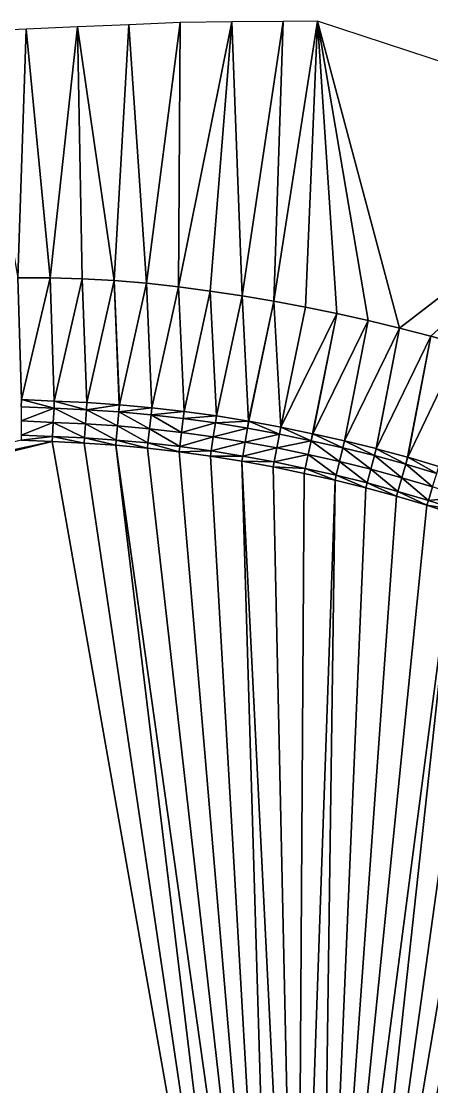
# Model space of a CAD drawing. Header units: metres. Extents: x 159042 to 159214, y 174724 to 174807.
# Drawn here: x 159153.86 to 159169.81, y 174765.16 to 174806.59 of the extents above; entities that cross this region are included whole.
import ezdxf

# ---------------------------------------------------------------- set-up
doc = ezdxf.new("R2010")
doc.units = ezdxf.units.M
doc.layers.add('_AFGEWERKT TEST', color=7, linetype='Continuous')

msp = doc.modelspace()

# ---------------------------------------------------------------- linework, layer by layer
at = {"layer": '_AFGEWERKT TEST', "color": 3, "true_color": 0x00ff00}
for points in [[(159162.039, 174806.569, 46.656), (159160.04, 174806.541, 46.652), (159159.964, 174796.264, 46.551)], [(159161.202, 174796.092, 46.552), (159162.039, 174806.569, 46.656), (159159.964, 174796.264, 46.551)], [(159162.039, 174806.569, 46.656), (159161.202, 174796.092, 46.552), (159162.438, 174795.909, 46.553)], [(159164.039, 174806.581, 46.661), (159162.039, 174806.569, 46.656), (159162.438, 174795.909, 46.553)], [(159163.671, 174795.704, 46.554), (159164.039, 174806.581, 46.661), (159162.438, 174795.909, 46.553)], [(159165.367, 174806.589, 46.664), (159164.039, 174806.581, 46.661), (159163.671, 174795.704, 46.554)], [(159164.9, 174795.477, 46.555), (159165.367, 174806.589, 46.664), (159163.671, 174795.704, 46.554)], [(159166.125, 174795.227, 46.555), (159165.367, 174806.589, 46.664), (159164.9, 174795.477, 46.555)], [(159178.467, 174802.287, 46.663), (159165.367, 174806.589, 46.664), (159168.559, 174794.661, 46.556)], [(159168.559, 174794.661, 46.556), (159165.367, 174806.589, 46.664), (159167.345, 174794.955, 46.556)], [(159165.367, 174806.589, 46.664), (159166.125, 174795.227, 46.555), (159167.345, 174794.955, 46.556)], [(159154.045, 174806.284, 46.641), (159152.047, 174806.198, 46.638), (159153.729, 174796.614, 46.544)], [(159154.978, 174796.613, 46.545), (159154.045, 174806.284, 46.641), (159153.729, 174796.614, 46.544)], [(159156.043, 174806.369, 46.644), (159154.045, 174806.284, 46.641), (159154.978, 174796.613, 46.545)], [(159156.228, 174796.577, 46.547), (159156.043, 174806.369, 46.644), (159154.978, 174796.613, 46.545)], [(159158.041, 174806.455, 46.648), (159156.043, 174806.369, 46.644), (159157.476, 174796.507, 46.548)], [(159156.043, 174806.369, 46.644), (159156.228, 174796.577, 46.547), (159157.476, 174796.507, 46.548)], [(159158.721, 174796.403, 46.55), (159158.041, 174806.455, 46.648), (159157.476, 174796.507, 46.548)], [(159160.04, 174806.541, 46.652), (159158.041, 174806.455, 46.648), (159158.721, 174796.403, 46.55)], [(159159.964, 174796.264, 46.551), (159160.04, 174806.541, 46.652), (159158.721, 174796.403, 46.55)], [(159169.769, 174794.345, 46.556), (159178.467, 174802.287, 46.663), (159168.559, 174794.661, 46.556)], [(159170.972, 174794.007, 46.557), (159178.467, 174802.287, 46.663), (159169.769, 174794.345, 46.556)], [(159153.869, 174791.876, 46.526), (159154.978, 174796.613, 46.545), (159153.729, 174796.614, 46.544)], [(159153.854, 174791.876, 46.526), (159153.869, 174791.876, 46.526), (159153.729, 174796.614, 46.544)], [(159153.869, 174791.876, 46.526), (159155.145, 174791.819, 46.527), (159154.978, 174796.613, 46.545)], [(159155.145, 174791.819, 46.527), (159156.228, 174796.577, 46.547), (159154.978, 174796.613, 46.545)], [(159155.145, 174791.819, 46.527), (159155.145, 174791.819, 46.527), (159154.978, 174796.613, 46.545)], [(159156.404, 174791.762, 46.529), (159156.228, 174796.577, 46.547), (159155.145, 174791.819, 46.527)], [(159156.228, 174796.577, 46.547), (159156.41, 174791.762, 46.529), (159157.476, 174796.507, 46.548)], [(159156.41, 174791.762, 46.529), (159156.228, 174796.577, 46.547), (159156.404, 174791.762, 46.529)], [(159156.41, 174791.762, 46.529), (159157.667, 174791.676, 46.53), (159157.476, 174796.507, 46.548)], [(159157.667, 174791.676, 46.53), (159157.673, 174791.675, 46.53), (159157.476, 174796.507, 46.548)], [(159157.673, 174791.675, 46.53), (159158.721, 174796.403, 46.55), (159157.476, 174796.507, 46.548)], [(159157.673, 174791.675, 46.53), (159158.927, 174791.56, 46.532), (159158.721, 174796.403, 46.55)], [(159158.927, 174791.56, 46.532), (159159.964, 174796.264, 46.551), (159158.721, 174796.403, 46.55)], [(159158.927, 174791.56, 46.532), (159158.934, 174791.56, 46.532), (159159.964, 174796.264, 46.551)], [(159158.934, 174791.56, 46.532), (159160.185, 174791.416, 46.533), (159159.964, 174796.264, 46.551)], [(159160.185, 174791.416, 46.533), (159161.202, 174796.092, 46.552), (159159.964, 174796.264, 46.551)], [(159160.191, 174791.415, 46.533), (159161.202, 174796.092, 46.552), (159160.185, 174791.416, 46.533)], [(159161.441, 174791.242, 46.534), (159161.202, 174796.092, 46.552), (159160.191, 174791.415, 46.533)], [(159161.202, 174796.092, 46.552), (159161.441, 174791.242, 46.534), (159162.438, 174795.909, 46.553)], [(159161.441, 174791.242, 46.534), (159161.448, 174791.241, 46.534), (159162.438, 174795.909, 46.553)], [(159161.448, 174791.241, 46.534), (159162.693, 174791.039, 46.535), (159162.438, 174795.909, 46.553)], [(159162.693, 174791.039, 46.535), (159163.671, 174795.704, 46.554), (159162.438, 174795.909, 46.553)], [(159162.693, 174791.039, 46.535), (159162.699, 174791.038, 46.535), (159163.671, 174795.704, 46.554)], [(159162.699, 174791.038, 46.535), (159163.94, 174790.808, 46.537), (159163.671, 174795.704, 46.554)], [(159163.94, 174790.808, 46.537), (159164.9, 174795.477, 46.555), (159163.671, 174795.704, 46.554)], [(159163.94, 174790.808, 46.537), (159163.946, 174790.806, 46.537), (159164.9, 174795.477, 46.555)], [(159163.946, 174790.806, 46.537), (159166.125, 174795.227, 46.555), (159164.9, 174795.477, 46.555)], [(159165.182, 174790.548, 46.539), (159166.125, 174795.227, 46.555), (159163.946, 174790.806, 46.537)], [(159165.185, 174790.548, 46.539), (159166.125, 174795.227, 46.555), (159165.182, 174790.548, 46.539)], [(159166.125, 174795.227, 46.555), (159165.185, 174790.548, 46.539), (159167.345, 174794.955, 46.556)], [(159165.185, 174790.548, 46.539), (159166.417, 174790.273, 46.541), (159167.345, 174794.955, 46.556)], [(159166.417, 174790.273, 46.541), (159166.423, 174790.272, 46.541), (159167.345, 174794.955, 46.556)], [(159166.423, 174790.272, 46.541), (159168.559, 174794.661, 46.556), (159167.345, 174794.955, 46.556)], [(159166.423, 174790.272, 46.541), (159167.648, 174789.97, 46.544), (159168.559, 174794.661, 46.556)], [(159167.648, 174789.97, 46.544), (159167.654, 174789.968, 46.544), (159168.559, 174794.661, 46.556)], [(159167.654, 174789.968, 46.544), (159169.769, 174794.345, 46.556), (159168.559, 174794.661, 46.556)], [(159167.654, 174789.968, 46.544), (159168.872, 174789.637, 46.546), (159169.769, 174794.345, 46.556)], [(159168.872, 174789.637, 46.546), (159168.878, 174789.636, 46.546), (159169.769, 174794.345, 46.556)], [(159168.878, 174789.636, 46.546), (159170.972, 174794.007, 46.557), (159169.769, 174794.345, 46.556)], [(159170.088, 174789.277, 46.549), (159170.972, 174794.007, 46.557), (159168.878, 174789.636, 46.546)], [(159153.869, 174791.876, 46.526), (159153.854, 174791.876, 46.526), (159153.856, 174791.599, 46.249)], [(159155.133, 174791.542, 46.25), (159153.869, 174791.876, 46.526), (159153.856, 174791.599, 46.249)], [(159155.145, 174791.819, 46.527), (159153.869, 174791.876, 46.526), (159155.133, 174791.542, 46.25)], [(159155.145, 174791.819, 46.527), (159155.133, 174791.542, 46.25), (159156.391, 174791.485, 46.251)], [(159155.145, 174791.819, 46.527), (159155.145, 174791.819, 46.527), (159155.133, 174791.542, 46.25)], [(159156.404, 174791.762, 46.529), (159155.145, 174791.819, 46.527), (159156.391, 174791.485, 46.251)], [(159157.667, 174791.676, 46.53), (159156.41, 174791.762, 46.529), (159156.391, 174791.485, 46.251)], [(159156.41, 174791.762, 46.529), (159156.404, 174791.762, 46.529), (159156.391, 174791.485, 46.251)], [(159157.648, 174791.399, 46.253), (159157.667, 174791.676, 46.53), (159156.391, 174791.485, 46.251)], [(159157.673, 174791.675, 46.53), (159157.667, 174791.676, 46.53), (159157.648, 174791.399, 46.253)], [(159158.927, 174791.56, 46.532), (159157.673, 174791.675, 46.53), (159157.648, 174791.399, 46.253)], [(159153.854, 174791.049, 46.249), (159155.133, 174791.542, 46.25), (159153.856, 174791.599, 46.249)], [(159155.104, 174790.993, 46.25), (159155.133, 174791.542, 46.25), (159153.854, 174791.049, 46.249)], [(159155.133, 174791.542, 46.25), (159155.104, 174790.993, 46.25), (159156.352, 174790.936, 46.251)], [(159155.133, 174791.542, 46.25), (159156.352, 174790.936, 46.251), (159156.391, 174791.485, 46.251)], [(159156.352, 174790.936, 46.251), (159157.599, 174790.851, 46.253), (159156.391, 174791.485, 46.251)], [(159157.599, 174790.851, 46.253), (159157.648, 174791.399, 46.253), (159156.391, 174791.485, 46.251)], [(159157.599, 174790.851, 46.253), (159158.843, 174790.737, 46.255), (159157.648, 174791.399, 46.253)], [(159158.902, 174791.284, 46.255), (159158.927, 174791.56, 46.532), (159157.648, 174791.399, 46.253)], [(159158.843, 174790.737, 46.255), (159158.902, 174791.284, 46.255), (159157.648, 174791.399, 46.253)], [(159158.843, 174790.737, 46.255), (159160.084, 174790.595, 46.256), (159158.902, 174791.284, 46.255)], [(159160.185, 174791.416, 46.533), (159158.934, 174791.56, 46.532), (159158.902, 174791.284, 46.255)], [(159158.934, 174791.56, 46.532), (159158.927, 174791.56, 46.532), (159158.902, 174791.284, 46.255)], [(159160.153, 174791.141, 46.256), (159160.185, 174791.416, 46.533), (159158.902, 174791.284, 46.255)], [(159160.084, 174790.595, 46.256), (159160.153, 174791.141, 46.256), (159158.902, 174791.284, 46.255)], [(159160.191, 174791.415, 46.533), (159160.185, 174791.416, 46.533), (159160.153, 174791.141, 46.256)], [(159161.441, 174791.242, 46.534), (159160.191, 174791.415, 46.533), (159160.153, 174791.141, 46.256)], [(159161.441, 174791.242, 46.534), (159160.153, 174791.141, 46.256), (159161.403, 174790.968, 46.257)], [(159161.448, 174791.241, 46.534), (159161.441, 174791.242, 46.534), (159161.403, 174790.968, 46.257)], [(159162.693, 174791.039, 46.535), (159161.448, 174791.241, 46.534), (159161.403, 174790.968, 46.257)], [(159155.104, 174790.993, 46.25), (159153.854, 174791.049, 46.249), (159153.852, 174790.499, 46.249)], [(159155.075, 174790.444, 46.25), (159155.104, 174790.993, 46.25), (159153.852, 174790.499, 46.249)], [(159155.104, 174790.993, 46.25), (159155.075, 174790.444, 46.25), (159156.313, 174790.388, 46.251)], [(159156.352, 174790.936, 46.251), (159155.104, 174790.993, 46.25), (159156.313, 174790.388, 46.251)], [(159157.55, 174790.303, 46.253), (159156.352, 174790.936, 46.251), (159156.313, 174790.388, 46.251)], [(159157.599, 174790.851, 46.253), (159156.352, 174790.936, 46.251), (159157.55, 174790.303, 46.253)], [(159158.784, 174790.191, 46.255), (159157.599, 174790.851, 46.253), (159157.55, 174790.303, 46.253)], [(159158.843, 174790.737, 46.255), (159157.599, 174790.851, 46.253), (159158.784, 174790.191, 46.255)], [(159160.153, 174791.141, 46.256), (159160.084, 174790.595, 46.256), (159161.403, 174790.968, 46.257)], [(159160.084, 174790.595, 46.256), (159161.322, 174790.424, 46.257), (159161.403, 174790.968, 46.257)], [(159161.322, 174790.424, 46.257), (159162.649, 174790.766, 46.259), (159161.403, 174790.968, 46.257)], [(159162.649, 174790.766, 46.259), (159162.693, 174791.039, 46.535), (159161.403, 174790.968, 46.257)], [(159162.699, 174791.038, 46.535), (159162.693, 174791.039, 46.535), (159162.649, 174790.766, 46.259)], [(159163.89, 174790.536, 46.261), (159162.699, 174791.038, 46.535), (159162.649, 174790.766, 46.259)], [(159163.94, 174790.808, 46.537), (159162.699, 174791.038, 46.535), (159163.89, 174790.536, 46.261)], [(159153.851, 174790.299, 46.449), (159155.075, 174790.444, 46.25), (159153.852, 174790.499, 46.249)], [(159155.065, 174790.244, 46.45), (159155.075, 174790.444, 46.25), (159153.851, 174790.299, 46.449)], [(159155.075, 174790.444, 46.25), (159155.065, 174790.244, 46.45), (159156.299, 174790.188, 46.451)], [(159155.075, 174790.444, 46.25), (159156.299, 174790.188, 46.451), (159156.313, 174790.388, 46.251)], [(159160.015, 174790.049, 46.256), (159158.843, 174790.737, 46.255), (159158.784, 174790.191, 46.255)], [(159160.015, 174790.049, 46.256), (159160.084, 174790.595, 46.256), (159158.843, 174790.737, 46.255)], [(159160.084, 174790.595, 46.256), (159160.015, 174790.049, 46.256), (159161.322, 174790.424, 46.257)], [(159161.322, 174790.424, 46.257), (159160.015, 174790.049, 46.256), (159161.242, 174789.88, 46.257)], [(159162.556, 174790.224, 46.259), (159161.322, 174790.424, 46.257), (159161.242, 174789.88, 46.257)], [(159161.322, 174790.424, 46.257), (159162.556, 174790.224, 46.259), (159162.649, 174790.766, 46.259)], [(159162.556, 174790.224, 46.259), (159163.89, 174790.536, 46.261), (159162.649, 174790.766, 46.259)], [(159162.556, 174790.224, 46.259), (159163.785, 174789.996, 46.261), (159163.89, 174790.536, 46.261)], [(159163.785, 174789.996, 46.261), (159165.125, 174790.277, 46.262), (159163.89, 174790.536, 46.261)], [(159163.946, 174790.806, 46.537), (159163.94, 174790.808, 46.537), (159163.89, 174790.536, 46.261)], [(159165.125, 174790.277, 46.262), (159163.946, 174790.806, 46.537), (159163.89, 174790.536, 46.261)], [(159165.182, 174790.548, 46.539), (159163.946, 174790.806, 46.537), (159165.125, 174790.277, 46.262)], [(159165.185, 174790.548, 46.539), (159165.182, 174790.548, 46.539), (159165.125, 174790.277, 46.262)], [(159165.185, 174790.548, 46.539), (159165.125, 174790.277, 46.262), (159166.356, 174790.002, 46.263)], [(159166.417, 174790.273, 46.541), (159165.185, 174790.548, 46.539), (159166.356, 174790.002, 46.263)], [(159162.871, 174745.883, 46.57), (159155.065, 174790.244, 46.45), (159142.37, 174787.141, 46.433)], [(159155.065, 174790.244, 46.45), (159143.429, 174787.752, 46.435), (159142.37, 174787.141, 46.433)], [(159143.429, 174787.752, 46.435), (159155.065, 174790.244, 46.45), (159153.851, 174790.299, 46.449)], [(159155.065, 174790.244, 46.45), (159162.871, 174745.883, 46.57), (159156.299, 174790.188, 46.451)], [(159156.299, 174790.188, 46.451), (159157.532, 174790.104, 46.453), (159156.313, 174790.388, 46.251)], [(159162.871, 174745.883, 46.57), (159157.532, 174790.104, 46.453), (159156.299, 174790.188, 46.451)], [(159157.532, 174790.104, 46.453), (159157.55, 174790.303, 46.253), (159156.313, 174790.388, 46.251)], [(159157.532, 174790.104, 46.453), (159158.763, 174789.992, 46.455), (159157.55, 174790.303, 46.253)], [(159157.532, 174790.104, 46.453), (159162.871, 174745.883, 46.57), (159163.716, 174746.188, 46.569)], [(159158.763, 174789.992, 46.455), (159157.532, 174790.104, 46.453), (159163.716, 174746.188, 46.569)], [(159158.763, 174789.992, 46.455), (159158.784, 174790.191, 46.255), (159157.55, 174790.303, 46.253)], [(159158.763, 174789.992, 46.455), (159159.99, 174789.851, 46.456), (159158.784, 174790.191, 46.255)], [(159159.99, 174789.851, 46.456), (159160.015, 174790.049, 46.256), (159158.784, 174790.191, 46.255)], [(159160.015, 174790.049, 46.256), (159159.99, 174789.851, 46.456), (159161.242, 174789.88, 46.257)], [(159162.464, 174789.682, 46.259), (159162.556, 174790.224, 46.259), (159161.242, 174789.88, 46.257)], [(159163.785, 174789.996, 46.261), (159162.556, 174790.224, 46.259), (159162.464, 174789.682, 46.259)], [(159163.681, 174789.456, 46.261), (159163.785, 174789.996, 46.261), (159162.464, 174789.682, 46.259)], [(159165.009, 174789.74, 46.262), (159163.785, 174789.996, 46.261), (159163.681, 174789.456, 46.261)], [(159165.009, 174789.74, 46.262), (159165.125, 174790.277, 46.262), (159163.785, 174789.996, 46.261)], [(159165.125, 174790.277, 46.262), (159165.009, 174789.74, 46.262), (159166.228, 174789.467, 46.263)], [(159165.125, 174790.277, 46.262), (159166.228, 174789.467, 46.263), (159166.356, 174790.002, 46.263)], [(159166.228, 174789.467, 46.263), (159167.441, 174789.167, 46.265), (159166.356, 174790.002, 46.263)], [(159166.423, 174790.272, 46.541), (159166.417, 174790.273, 46.541), (159166.356, 174790.002, 46.263)], [(159167.581, 174789.699, 46.265), (159166.423, 174790.272, 46.541), (159166.356, 174790.002, 46.263)], [(159167.441, 174789.167, 46.265), (159167.581, 174789.699, 46.265), (159166.356, 174790.002, 46.263)], [(159167.648, 174789.97, 46.544), (159166.423, 174790.272, 46.541), (159167.581, 174789.699, 46.265)], [(159159.99, 174789.851, 46.456), (159158.763, 174789.992, 46.455), (159163.716, 174746.188, 46.569)], [(159159.99, 174789.851, 46.456), (159161.212, 174789.682, 46.457), (159161.242, 174789.88, 46.257)], [(159161.212, 174789.682, 46.457), (159159.99, 174789.851, 46.456), (159163.716, 174746.188, 46.569)], [(159161.212, 174789.682, 46.457), (159162.464, 174789.682, 46.259), (159161.242, 174789.88, 46.257)], [(159162.43, 174789.485, 46.459), (159161.212, 174789.682, 46.457), (159163.716, 174746.188, 46.569)], [(159161.212, 174789.682, 46.457), (159162.43, 174789.485, 46.459), (159162.464, 174789.682, 46.259)], [(159162.43, 174789.485, 46.459), (159163.681, 174789.456, 46.261), (159162.464, 174789.682, 46.259)], [(159164.892, 174789.202, 46.262), (159165.009, 174789.74, 46.262), (159163.681, 174789.456, 46.261)], [(159165.009, 174789.74, 46.262), (159164.892, 174789.202, 46.262), (159166.1, 174788.933, 46.263)], [(159166.228, 174789.467, 46.263), (159165.009, 174789.74, 46.262), (159166.1, 174788.933, 46.263)], [(159167.441, 174789.167, 46.265), (159168.647, 174788.838, 46.267), (159167.581, 174789.699, 46.265)], [(159167.654, 174789.968, 46.544), (159167.648, 174789.97, 46.544), (159167.581, 174789.699, 46.265)], [(159168.799, 174789.367, 46.267), (159167.654, 174789.968, 46.544), (159167.581, 174789.699, 46.265)], [(159168.647, 174788.838, 46.267), (159168.799, 174789.367, 46.267), (159167.581, 174789.699, 46.265)], [(159168.872, 174789.637, 46.546), (159167.654, 174789.968, 46.544), (159168.799, 174789.367, 46.267)], [(159168.878, 174789.636, 46.546), (159168.872, 174789.637, 46.546), (159168.799, 174789.367, 46.267)], [(159170.008, 174789.008, 46.268), (159168.878, 174789.636, 46.546), (159168.799, 174789.367, 46.267)], [(159170.088, 174789.277, 46.549), (159168.878, 174789.636, 46.546), (159170.008, 174789.008, 46.268)], [(159163.643, 174789.26, 46.461), (159162.43, 174789.485, 46.459), (159164.585, 174746.419, 46.568)], [(159164.585, 174746.419, 46.568), (159162.43, 174789.485, 46.459), (159163.716, 174746.188, 46.569)], [(159162.43, 174789.485, 46.459), (159163.643, 174789.26, 46.461), (159163.681, 174789.456, 46.261)], [(159163.643, 174789.26, 46.461), (159164.892, 174789.202, 46.262), (159163.681, 174789.456, 46.261)], [(159164.85, 174789.007, 46.462), (159164.892, 174789.202, 46.262), (159163.643, 174789.26, 46.461)], [(159164.85, 174789.007, 46.462), (159163.643, 174789.26, 46.461), (159164.585, 174746.419, 46.568)], [(159164.892, 174789.202, 46.262), (159164.85, 174789.007, 46.462), (159166.054, 174788.738, 46.463)], [(159164.892, 174789.202, 46.262), (159166.054, 174788.738, 46.463), (159166.1, 174788.933, 46.263)], [(159167.302, 174788.635, 46.265), (159166.228, 174789.467, 46.263), (159166.1, 174788.933, 46.263)], [(159167.441, 174789.167, 46.265), (159166.228, 174789.467, 46.263), (159167.302, 174788.635, 46.265)], [(159168.496, 174788.31, 46.267), (159167.441, 174789.167, 46.265), (159167.302, 174788.635, 46.265)], [(159168.647, 174788.838, 46.267), (159167.441, 174789.167, 46.265), (159168.496, 174788.31, 46.267)], [(159168.647, 174788.838, 46.267), (159169.845, 174788.482, 46.268), (159168.799, 174789.367, 46.267)], [(159169.845, 174788.482, 46.268), (159170.008, 174789.008, 46.268), (159168.799, 174789.367, 46.267)], [(159166.054, 174788.738, 46.463), (159164.85, 174789.007, 46.462), (159164.585, 174746.419, 46.568)], [(159166.054, 174788.738, 46.463), (159167.251, 174788.442, 46.465), (159166.1, 174788.933, 46.263)], [(159167.251, 174788.442, 46.465), (159167.302, 174788.635, 46.265), (159166.1, 174788.933, 46.263)], [(159169.682, 174787.957, 46.268), (159168.647, 174788.838, 46.267), (159168.496, 174788.31, 46.267)], [(159169.682, 174787.957, 46.268), (159169.845, 174788.482, 46.268), (159168.647, 174788.838, 46.267)], [(159165.47, 174746.574, 46.566), (159166.054, 174788.738, 46.463), (159164.585, 174746.419, 46.568)], [(159167.251, 174788.442, 46.465), (159166.054, 174788.738, 46.463), (159165.47, 174746.574, 46.566)], [(159168.441, 174788.117, 46.467), (159167.251, 174788.442, 46.465), (159165.47, 174746.574, 46.566)], [(159167.251, 174788.442, 46.465), (159168.441, 174788.117, 46.467), (159167.302, 174788.635, 46.265)], [(159168.441, 174788.117, 46.467), (159168.496, 174788.31, 46.267), (159167.302, 174788.635, 46.265)], [(159169.845, 174788.482, 46.268), (159169.682, 174787.957, 46.268), (159171.035, 174788.099, 46.269)], [(159169.623, 174787.766, 46.468), (159168.441, 174788.117, 46.467), (159165.47, 174746.574, 46.566)], [(159168.441, 174788.117, 46.467), (159169.623, 174787.766, 46.468), (159168.496, 174788.31, 46.267)], [(159169.623, 174787.766, 46.468), (159169.682, 174787.957, 46.268), (159168.496, 174788.31, 46.267)], [(159169.682, 174787.957, 46.268), (159169.623, 174787.766, 46.468), (159170.86, 174787.577, 46.269)], [(159171.035, 174788.099, 46.269), (159169.682, 174787.957, 46.268), (159170.86, 174787.577, 46.269)], [(159170.796, 174787.387, 46.469), (159169.623, 174787.766, 46.468), (159165.47, 174746.574, 46.566)], [(159169.623, 174787.766, 46.468), (159170.796, 174787.387, 46.469), (159170.86, 174787.577, 46.269)], [(159141.321, 174786.512, 46.432), (159162.871, 174745.883, 46.57), (159142.37, 174787.141, 46.433)], [(159166.365, 174746.652, 46.565), (159170.796, 174787.387, 46.469), (159165.47, 174746.574, 46.566)], [(159171.96, 174786.982, 46.471), (159170.796, 174787.387, 46.469), (159166.365, 174746.652, 46.565)], [(159173.114, 174786.55, 46.473), (159171.96, 174786.982, 46.471), (159166.365, 174746.652, 46.565)], [(159162.871, 174745.883, 46.57), (159141.321, 174786.512, 46.432), (159140.263, 174785.854, 46.431)], [(159174.258, 174786.091, 46.474), (159173.114, 174786.55, 46.473), (159166.365, 174746.652, 46.565)], [(159140.263, 174785.854, 46.431), (159139.217, 174785.178, 46.429), (159162.053, 174745.504, 46.571)], [(159162.871, 174745.883, 46.57), (159140.263, 174785.854, 46.431), (159162.053, 174745.504, 46.571)], [(159175.387, 174785.605, 46.475), (159174.258, 174786.091, 46.474), (159166.365, 174746.652, 46.565)], [(159167.264, 174746.652, 46.564), (159175.387, 174785.605, 46.475), (159166.365, 174746.652, 46.565)], [(159176.503, 174785.089, 46.477), (159175.387, 174785.605, 46.475), (159167.264, 174746.652, 46.564)], [(159139.217, 174785.178, 46.429), (159138.182, 174784.483, 46.427), (159162.053, 174745.504, 46.571)], [(159177.604, 174784.543, 46.479), (159176.503, 174785.089, 46.477), (159167.264, 174746.652, 46.564)], [(159138.182, 174784.483, 46.427), (159137.159, 174783.772, 46.426), (159162.053, 174745.504, 46.571)], [(159178.69, 174783.967, 46.48), (159177.604, 174784.543, 46.479), (159167.264, 174746.652, 46.564)], [(159168.159, 174746.574, 46.562), (159178.69, 174783.967, 46.48), (159167.264, 174746.652, 46.564)], [(159178.69, 174783.967, 46.48), (159168.159, 174746.574, 46.562), (159179.76, 174783.362, 46.481)], [(159137.159, 174783.772, 46.426), (159136.02, 174783.153, 46.425), (159160.53, 174744.541, 46.574)], [(159161.27, 174745.055, 46.572), (159137.159, 174783.772, 46.426), (159160.53, 174744.541, 46.574)], [(159162.053, 174745.504, 46.571), (159137.159, 174783.772, 46.426), (159161.27, 174745.055, 46.572)], [(159136.02, 174783.153, 46.425), (159134.851, 174782.592, 46.423), (159160.53, 174744.541, 46.574)], [(159179.76, 174783.362, 46.481), (159168.159, 174746.574, 46.562), (159169.391, 174746.527, 46.561)], [(159180.812, 174782.728, 46.483), (159179.76, 174783.362, 46.481), (159169.391, 174746.527, 46.561)], [(159134.851, 174782.592, 46.423), (159133.655, 174782.093, 46.421), (159159.837, 174743.963, 46.575)], [(159160.53, 174744.541, 46.574), (159134.851, 174782.592, 46.423), (159159.837, 174743.963, 46.575)], [(159180.812, 174782.728, 46.483), (159169.391, 174746.527, 46.561), (159170.624, 174746.495, 46.559)], [(159133.655, 174782.093, 46.421), (159132.435, 174781.654, 46.42), (159159.197, 174743.328, 46.576)], [(159159.837, 174743.963, 46.575), (159133.655, 174782.093, 46.421), (159159.197, 174743.328, 46.576)], [(159158.614, 174742.64, 46.578), (159132.435, 174781.654, 46.42), (159131.205, 174781.282, 46.418)], [(159132.435, 174781.654, 46.42), (159158.614, 174742.64, 46.578), (159159.197, 174743.328, 46.576)], [(159129.23, 174731.967, 46.6), (159158.614, 174742.64, 46.578), (159131.205, 174781.282, 46.418)]]:
    msp.add_3dface(points, dxfattribs=at)

doc.saveas('drawing.dxf')
